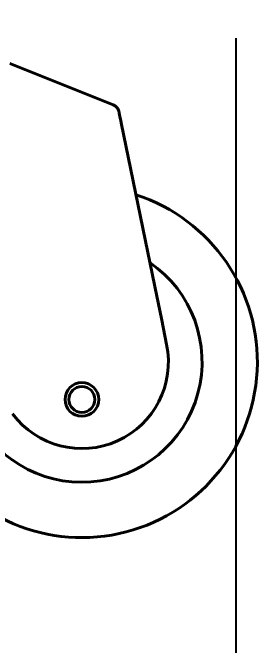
# Model space of a CAD drawing. Header units: millimetres. Extents: x 0 to 51860, y 0 to 5940.
# Drawn here: x 4716.8 to 4767.7, y 1660.9 to 1792.3 of the extents above; entities that cross this region are included whole.
import ezdxf

# ---------------------------------------------------------------- set-up
doc = ezdxf.new("R2010")
doc.units = ezdxf.units.MM
doc.header["$LTSCALE"] = 10
doc.layers.add('가시적인 것(ISO)', color=3, linetype='Continuous', lineweight=40)
doc.layers.add('치수(ISO)', color=2, linetype='Continuous', lineweight=25)
doc.styles.add('치수 텍스트_PSTEK_POSCO', font='isocp.shx')
doc.dimstyles.new('치수_PSTEK_POSCO', dxfattribs={"dimscale": 10, "dimtxt": 3.5, "dimasz": 2.5, "dimexe": 2, "dimexo": 2.5, "dimgap": 1, "dimtad": 1, "dimrnd": 1e-08, "dimdsep": 46, "dimtxsty": '치수 텍스트_PSTEK_POSCO', "dimcen": 0.09, "dimdle": 10, "dimclrd": 7, "dimclre": 7, "dimclrt": 2, "dimadec": 1, "dimazin": 2, "dimtfac": 1, "dimtmove": 0, "dimatfit": 3, "dimfxl": 0, "dimtolj": 1, "dimlwd": -1, "dimlwe": -1, "dimarcsym": 0})

# ---------------------------------------------------------------- blocks, each defined once
blk = doc.blocks.new('*D24')
at = {"layer": 'Defpoints', "color": 0}
for p in [(3893.19, 1812.01), (4763.19, 1812.01), (4763.19, 1549.44)]:
    blk.add_point(p, dxfattribs=at)
at = {"layer": '치수(ISO)', "color": 7}
for p, q in [((3893.19, 1787.01), (3893.19, 1529.44)), ((4763.19, 1787.01), (4763.19, 1529.44)), ((3918.19, 1549.44), (4738.19, 1549.44))]:
    blk.add_line(p, q, dxfattribs=at)
for points in [[(3918.19, 1553.61), (3918.19, 1545.27), (3893.19, 1549.44)], [(4738.19, 1553.61), (4738.19, 1545.27), (4763.19, 1549.44)]]:
    blk.add_solid(points, dxfattribs=at)
at = {"layer": '치수(ISO)', "color": 2, "insert": (4296.68, 1576.94), "char_height": 35, "attachment_point": 4, "style": '치수 텍스트_PSTEK_POSCO'}
blk.add_mtext('\\A1;870', dxfattribs=at)

msp = doc.modelspace()

# ---------------------------------------------------------------- linework, layer by layer
at = {"layer": '가시적인 것(ISO)'}
for p, q in [((4716.1889, 1781.7463), (4737.689, 1773.1462)), ((4746.3502, 1735.4084), (4739.3754, 1769.4008)), ((4747.7865, 1728.4084), (4746.3502, 1735.4084)), ((4748.8215, 1723.3643), (4747.7865, 1728.4084))]:
    msp.add_line(p, q, dxfattribs=at)
for radius in [3.5, 2.7]:
    msp.add_circle((4731.1889, 1711.9463), radius, dxfattribs=at)
for radius, start, end in [(36.5, 207.298748, 72.047639), (25, 203.578178, 55.541037), (18, 216.869918, 11.595517)]:
    msp.add_arc((4731.1889, 1719.7463), radius, start, end, dxfattribs=at)
for points, knots in [([(4737.689, 1773.1462), (4737.8886, 1773.0664), (4738.0776, 1772.9525), (4738.4065, 1772.6729), (4738.5504, 1772.5032), (4738.7187, 1772.2223), (4738.7678, 1772.1222), (4738.8498, 1771.913), (4738.8825, 1771.8025), (4738.9054, 1771.6913)], [0, 0, 0, 0, 0.064506604, 0.064506604, 0.129514617, 0.129514617, 0.16273473, 0.16273473, 0.196928215, 0.196928215, 0.196928215, 0.196928215]), ([(4739.3754, 1769.4008), (4739.2291, 1770.1134), (4739.1114, 1770.6871), (4739.0309, 1771.0795), (4738.9806, 1771.3248), (4738.9448, 1771.4994), (4738.9246, 1771.5974), (4738.9118, 1771.6599), (4738.908, 1771.6787), (4738.9054, 1771.6913)], [10.19178072, 10.19178072, 10.19178072, 10.19178072, 22.83721612, 22.83721612, 22.83721612, 30.739195, 30.739195, 30.739195, 35.77650652, 35.77650652, 35.77650652, 35.77650652])]:
    msp.add_open_spline(points, degree=3, knots=knots, dxfattribs=at)

# ---------------------------------------------------------------- dimensions: what is measured, and where the dimension line sits
at = {"layer": '치수(ISO)', "color": 7}
dim = msp.add_linear_dim(base=(4763.1889, 1549.4408), p1=(3893.1889, 1812.0063), p2=(4763.1889, 1812.0063), dimstyle='치수_PSTEK_POSCO', override={"dimdec": 2, "dimtp": 0, "dimtm": 0, "dimtdec": 2, "dimtofl": 0, "dimatfit": 1}, dxfattribs=at)
dim.commit()
dim.dimension.update_dxf_attribs({"geometry": '*D24', "text_midpoint": (4328.1889, 1549.4408), "dimtype": 160})

doc.saveas('drawing.dxf')
